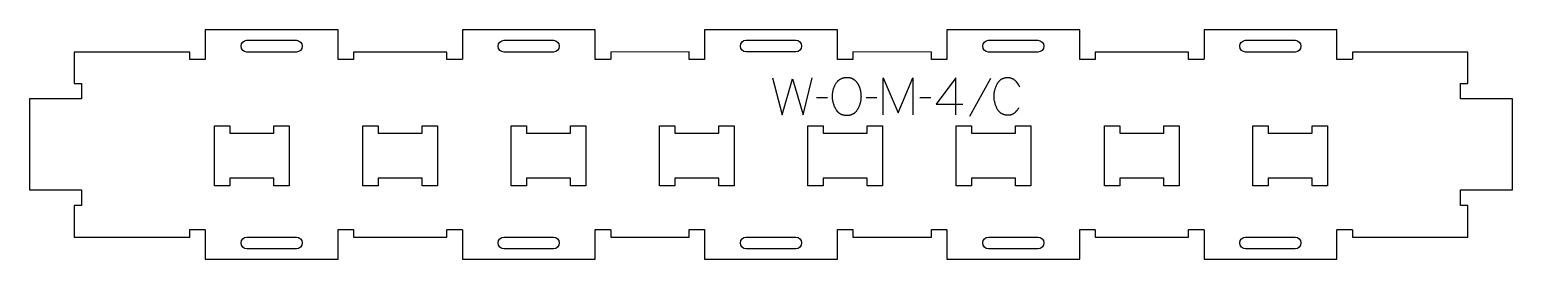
# Model space of a CAD drawing. Extents: x -600 to 600, y -93 to 93.
import ezdxf

# ---------------------------------------------------------------- set-up
doc = ezdxf.new("R2010")
doc.units = 0
for name, color, linetype in [('1_ANYTOOL_1MMDEEP_LABELS_S', 2, 'CONTINUOUS'), ('3_ANYTOOL_CUTTHROUGH_INSID', 4, 'CONTINUOUS'), ('4_ANYTOOL_CUTTHROUGH_OUTSI', 5, 'CONTINUOUS')]:
    doc.layers.add(name, color=color, linetype=linetype)

msp = doc.modelspace()

# ---------------------------------------------------------------- linework, layer by layer
at = {"layer": '1_ANYTOOL_1MMDEEP_LABELS_S'}
for p, q in [((177.6, 53.4), (160.5, 22.6)), ((45.6, 37.8), (36.9, 37.7)), ((85.7, 37.8), (76.9, 37.7)), ((129.2, 37.8), (120.4, 37.7)), ((133.5, 32.5), (155.2, 32.5))]:
    msp.add_line(p, q, dxfattribs=at)
for points in [[(1.3, 53.9), (9, 23.9), (17.4, 53), (25.9, 23.9), (33.4, 53.9)], [(90.8, 23.9), (90.8, 53.9), (102.8, 25.5), (114.8, 53.8), (114.8, 23.9)], [(149.4, 23.9), (149.5, 53.9), (133.5, 32.5)]]:
    msp.add_lwpolyline(points, dxfattribs=at)
msp.add_lwpolyline([(61.7, 54.2), (62.1, 54.2), (62.5, 54.2), (62.8, 54.2), (63, 54.2), (63.2, 54.1), (63.3, 54.1), (63.5, 54.1), (63.7, 54), (63.8, 54), (64, 54), (64.2, 53.9), (64.3, 53.9), (64.5, 53.9), (64.6, 53.8), (64.8, 53.8), (65, 53.7), (65.1, 53.6), (65.3, 53.6), (65.4, 53.5), (65.6, 53.5), (65.7, 53.4), (65.9, 53.3), (66, 53.2), (66.1, 53.2), (66.3, 53.1), (66.4, 53), (66.5, 52.9), (66.7, 52.8), (67.1, 52.5), (67.3, 52.3), (67.6, 52.2), (67.8, 51.9), (68.1, 51.7), (68.3, 51.5), (68.5, 51.3), (68.7, 51.1), (68.9, 50.8), (69.1, 50.6), (69.3, 50.3), (69.5, 50.1), (69.7, 49.8), (69.9, 49.6), (70.1, 49.3), (70.4, 48.7), (70.6, 48.4), (70.7, 48.1), (70.9, 47.8), (71, 47.5), (71.2, 47.2), (71.3, 46.9), (71.4, 46.6), (71.5, 46.3), (71.7, 46), (71.8, 45.7), (71.9, 45.3), (72, 45), (72.1, 44.7), (72.1, 44.3), (72.4, 43.3), (72.5, 42.6), (72.6, 42), (72.7, 41.3), (72.8, 40.6), (72.8, 40), (72.8, 39.3), (72.9, 38.7), (72.8, 38.1), (72.8, 37.4), (72.8, 36.8), (72.7, 36.2), (72.6, 35.5), (72.5, 34.9), (72.3, 34.3), (72.2, 33.6), (72, 33), (71.8, 32.3), (71.5, 31.7), (71.3, 31.1), (71, 30.4), (70.7, 29.8), (70.4, 29.2), (70.1, 28.5), (69.9, 28.2), (69.7, 27.9), (69.5, 27.6), (69.3, 27.3), (69.1, 27), (68.9, 26.8), (68.7, 26.5), (68.5, 26.3), (68.4, 26.2), (68.3, 26), (68.2, 25.9), (68, 25.8), (67.9, 25.7), (67.8, 25.6), (67.7, 25.5), (67.6, 25.4), (67.4, 25.3), (67.3, 25.2), (67.2, 25.1), (67.1, 25), (66.9, 24.9), (66.8, 24.9), (66.7, 24.8), (66.5, 24.7), (66.4, 24.6), (66.2, 24.5), (66.1, 24.5), (66, 24.4), (65.8, 24.3), (65.7, 24.3), (65.5, 24.2), (65.4, 24.1), (65.2, 24.1), (65.1, 24), (64.9, 24), (64.8, 23.9), (64.5, 23.8), (64.1, 23.7), (63.8, 23.7), (63.5, 23.6), (63.2, 23.5), (62.8, 23.5), (62.5, 23.5), (62.1, 23.4), (61.7, 23.4), (61.4, 23.4), (61, 23.4), (60.6, 23.4), (60.2, 23.5), (59.9, 23.5), (59.5, 23.5), (59.2, 23.6), (58.8, 23.7), (58.5, 23.7), (58.2, 23.8), (57.8, 23.9), (57.7, 24), (57.5, 24), (57.4, 24.1), (57.2, 24.1), (57.1, 24.2), (56.9, 24.3), (56.8, 24.3), (56.6, 24.4), (56.5, 24.5), (56.3, 24.6), (56.2, 24.6), (56, 24.7), (55.9, 24.8), (55.8, 24.9), (55.6, 25), (55.5, 25.1), (55.4, 25.1), (55.2, 25.2), (55.1, 25.3), (55, 25.4), (54.9, 25.5), (54.7, 25.6), (54.6, 25.8), (54.5, 25.9), (54.4, 26), (54.2, 26.1), (54.1, 26.2), (54, 26.3), (53.9, 26.5), (53.8, 26.6), (53.6, 26.8), (53.4, 27.1), (53.2, 27.4), (53, 27.7), (52.8, 28), (52.6, 28.3), (52.4, 28.6), (52.1, 29.2), (51.8, 29.9), (51.5, 30.5), (51.2, 31.2), (51, 31.8), (50.7, 32.5), (50.5, 33.1), (50.4, 33.8), (50.2, 34.4), (50.1, 35.1), (49.9, 35.7), (49.8, 36.4), (49.8, 37.1), (49.7, 37.7), (49.7, 38.4), (49.7, 39), (49.7, 39.7), (49.7, 40.4), (49.8, 41.1), (49.9, 41.8), (50, 42.4), (50.1, 43.1), (50.2, 43.7), (50.4, 44.4), (50.6, 45), (50.8, 45.7), (51, 46.3), (51.3, 46.9), (51.6, 47.6), (51.9, 48.2), (52.2, 48.8), (52.5, 49.4), (52.7, 49.7), (52.9, 50), (53.1, 50.2), (53.3, 50.5), (53.5, 50.8), (53.8, 51), (54, 51.3), (54.2, 51.5), (54.3, 51.6), (54.4, 51.7), (54.6, 51.8), (54.7, 51.9), (54.8, 52), (54.9, 52.1), (55.1, 52.2), (55.2, 52.3), (55.3, 52.4), (55.5, 52.5), (55.6, 52.6), (55.7, 52.7), (55.9, 52.8), (56, 52.9), (56.2, 52.9), (56.3, 53), (56.4, 53.1), (56.6, 53.2), (56.9, 53.3), (57.2, 53.4), (57.5, 53.5), (57.8, 53.7), (58.1, 53.8), (58.5, 53.8), (58.8, 53.9), (59.1, 54), (59.5, 54.1), (59.8, 54.1), (60.2, 54.2), (60.6, 54.2), (60.9, 54.2), (61.3, 54.2)], close=True, dxfattribs=at)
msp.add_lwpolyline([(201.3, 46.4, 0.131103), (197.5, 51.7), (197.3, 51.9), (197.2, 52), (197, 52.1), (196.8, 52.2), (196.7, 52.4), (196.5, 52.5), (196.3, 52.6), (196.2, 52.7), (196, 52.8), (195.8, 52.9), (195.6, 53), (195.5, 53), (195.3, 53.1), (195.1, 53.2), (194.9, 53.3), (194.7, 53.3), (194.5, 53.4), (194.3, 53.5), (194.1, 53.5), (193.9, 53.6), (193.7, 53.6), (193.5, 53.7), (193.3, 53.7), (193.1, 53.8), (192.9, 53.8), (192.7, 53.8), (192.5, 53.8), (192.3, 53.9), (192.1, 53.9), (191.8, 53.9), (191.6, 53.9), (191.4, 53.9), (191.1, 53.9), (190.7, 53.9), (190.4, 53.8), (190.1, 53.8), (189.7, 53.8), (189.4, 53.7), (189.1, 53.7), (188.8, 53.6), (188.5, 53.5), (188.2, 53.4), (187.9, 53.3), (187.6, 53.2), (187.4, 53.1), (187.2, 53), (187.1, 53), (186.9, 52.9), (186.8, 52.8), (186.7, 52.8), (186.5, 52.7), (186.4, 52.6), (186.3, 52.6), (186.2, 52.5), (186, 52.4), (185.9, 52.3), (185.8, 52.2), (185.5, 52), (185.3, 51.9), (185.1, 51.7), (184.8, 51.4), (184.6, 51.2), (184.4, 51), (184.2, 50.8), (184, 50.5), (183.8, 50.3), (183.6, 50), (183.4, 49.7), (183.2, 49.5), (183, 49.2), (182.7, 48.6), (182.4, 48), (182.1, 47.4), (181.8, 46.8), (181.6, 46.2), (181.3, 45.5), (181.1, 44.9), (181, 44.3), (180.8, 43.6), (180.6, 43), (180.5, 42.3), (180.4, 41.6), (180.4, 41), (180.3, 40.3), (180.3, 39.6), (180.3, 38.9), (180.3, 38.2), (180.3, 37.5), (180.4, 36.8), (180.4, 36.1), (180.5, 35.5), (180.7, 34.8), (180.8, 34.1), (181, 33.5), (181.2, 32.9), (181.4, 32.2), (181.6, 31.6), (181.8, 31), (182.1, 30.4), (182.4, 29.7), (182.7, 29.1), (183.1, 28.6), (183.3, 28.3), (183.5, 28), (183.6, 27.7), (183.8, 27.5), (184.1, 27.2), (184.3, 27), (184.5, 26.7), (184.7, 26.5), (184.9, 26.3), (185.2, 26.1), (185.4, 25.9), (185.6, 25.7), (185.8, 25.6), (185.9, 25.5), (186, 25.4), (186.2, 25.4), (186.3, 25.3), (186.4, 25.2), (186.6, 25.1), (186.7, 25.1), (187, 24.9), (187.2, 24.8), (187.5, 24.7), (187.8, 24.5), (188.1, 24.4), (188.4, 24.3), (188.7, 24.3), (189, 24.2), (189.4, 24.1), (189.7, 24), (190, 24), (190.3, 24), (190.7, 23.9), (191, 23.9), (191.4, 23.9), (191.7, 23.9), (192.1, 23.9), (192.5, 23.9), (192.7, 23.9), (192.9, 23.9), (193, 24), (193.2, 24), (193.4, 24), (193.6, 24), (193.8, 24.1), (193.9, 24.1), (194.1, 24.2), (194.3, 24.2), (194.4, 24.2), (194.6, 24.3), (194.8, 24.3), (194.9, 24.4), (195.1, 24.5), (195.2, 24.5), (195.4, 24.6), (195.5, 24.7), (195.7, 24.7), (195.8, 24.8), (196, 24.9), (196.1, 25), (196.3, 25), (196.4, 25.1), (196.6, 25.2), (196.7, 25.3), (196.8, 25.4), (197, 25.5), (197.2, 25.7), (197.5, 25.9), (197.7, 26.2), (198, 26.4), (198.2, 26.6), (198.5, 26.9), (198.7, 27.1), (198.9, 27.4), (199.2, 27.6), (199.4, 27.9), (199.6, 28.2), (199.8, 28.5), (200, 28.8), (200.2, 29.1), (200.4, 29.4), (200.6, 29.7)], format="xyb", dxfattribs=at)
at = {"layer": '3_ANYTOOL_CUTTHROUGH_INSID'}
for points in [[(-424, 74.7, -1), (-424, 84.2), (-384, 84.2, -1), (-384, 74.7)], [(-216, 74.7, -1), (-216, 84.2), (-176, 84.2, -1), (-176, 74.7)], [(-20, 74.8, -1), (-20, 84.3), (20, 84.3, -1), (20, 74.8)], [(176, 74.7, -1), (176, 84.2), (216, 84.2, -1), (216, 74.7)], [(384, 74.7, -1), (384, 84.2), (424, 84.2, -1), (424, 74.7)], [(-424, -74.8), (-384, -74.8, -1), (-384, -84.3), (-424, -84.3, -1)], [(-216, -74.8), (-176, -74.8, -1), (-176, -84.3), (-216, -84.3, -1)], [(-20, -74.8), (20, -74.8, -1), (20, -84.3), (-20, -84.3, -1)], [(176, -74.8), (216, -74.8, -1), (216, -84.3), (176, -84.3, -1)], [(384, -74.8), (424, -74.8, -1), (424, -84.3), (384, -84.3, -1)]]:
    msp.add_lwpolyline(points, format="xyb", close=True, dxfattribs=at)
for points in [[(-437.8, 9.2), (-402.3, 9.2), (-402.3, 15.2), (-389.8, 15.2), (-389.8, -33.3), (-402.3, -33.3), (-402.3, -27.3), (-437.8, -27.3), (-437.8, -33.3), (-450.3, -33.3), (-450.3, 15.2), (-437.8, 15.2)], [(-317.8, 9.2), (-282.3, 9.2), (-282.3, 15.2), (-269.8, 15.2), (-269.8, -33.3), (-282.3, -33.3), (-282.3, -27.3), (-317.8, -27.3), (-317.8, -33.3), (-330.3, -33.3), (-330.3, 15.2), (-317.8, 15.2)], [(-197.8, 9.2), (-162.3, 9.2), (-162.3, 15.2), (-149.8, 15.2), (-149.8, -33.3), (-162.3, -33.3), (-162.3, -27.3), (-197.8, -27.3), (-197.8, -33.3), (-210.3, -33.3), (-210.3, 15.2), (-197.8, 15.2)], [(-77.8, 9.2), (-42.3, 9.2), (-42.3, 15.2), (-29.8, 15.2), (-29.8, -33.3), (-42.3, -33.3), (-42.3, -27.3), (-77.8, -27.3), (-77.8, -33.3), (-90.3, -33.3), (-90.3, 15.2), (-77.8, 15.2)], [(42.2, 9.2), (77.7, 9.2), (77.7, 15.2), (90.2, 15.2), (90.2, -33.3), (77.7, -33.3), (77.7, -27.3), (42.2, -27.3), (42.2, -33.3), (29.7, -33.3), (29.7, 15.2), (42.2, 15.2)], [(162.2, 9.2), (197.7, 9.2), (197.7, 15.2), (210.2, 15.2), (210.2, -33.3), (197.7, -33.3), (197.7, -27.3), (162.2, -27.3), (162.2, -33.3), (149.7, -33.3), (149.7, 15.2), (162.2, 15.2)], [(282.2, 9.2), (317.7, 9.2), (317.7, 15.2), (330.2, 15.2), (330.2, -33.3), (317.7, -33.3), (317.7, -27.3), (282.2, -27.3), (282.2, -33.3), (269.7, -33.3), (269.7, 15.2), (282.2, 15.2)], [(402.2, 9.2), (437.7, 9.2), (437.7, 15.2), (450.2, 15.2), (450.2, -33.3), (437.7, -33.3), (437.7, -27.3), (402.2, -27.3), (402.2, -33.3), (389.7, -33.3), (389.7, 15.2), (402.2, 15.2)]]:
    msp.add_lwpolyline(points, close=True, dxfattribs=at)
at = {"layer": '4_ANYTOOL_CUTTHROUGH_OUTSI'}
msp.add_lwpolyline([(-470.2, 74.7), (-563.7, 74.7), (-563.7, 49.3), (-558, 49.3, -0.414214), (-557.8, 49), (-557.8, 37, -0.414214), (-558, 36.8), (-599.8, 36.8), (-599.8, -36.7), (-558, -36.7, -0.414214), (-557.8, -37), (-557.8, -49, -0.414214), (-558, -49.3), (-563.7, -49.3), (-563.7, -74.8), (-470.2, -74.8), (-470.2, -69, -0.414214), (-470, -68.8), (-458, -68.8, -0.414214), (-457.7, -69), (-457.7, -92.8), (-350.2, -92.8), (-350.2, -69, -0.414214), (-350, -68.8), (-338, -68.8, -0.414214), (-337.7, -69), (-337.7, -74.8), (-262.2, -74.8), (-262.2, -69, -0.414214), (-262, -68.8), (-250, -68.8, -0.414214), (-249.7, -69), (-249.7, -92.8), (-142.2, -92.8), (-142.2, -69, -0.414214), (-142, -68.8), (-130, -68.8, -0.414214), (-129.7, -69), (-129.7, -74.8), (-66.2, -74.8), (-66.2, -69, -0.414214), (-66, -68.8), (-54, -68.8, -0.414214), (-53.7, -69), (-53.7, -92.8), (53.8, -92.8), (53.8, -69, -0.414214), (54, -68.8), (66, -68.8, -0.414214), (66.2, -69), (66.2, -74.8), (129.8, -74.8), (129.8, -69, -0.414214), (130, -68.8), (142, -68.8, -0.414214), (142.3, -69), (142.3, -92.8), (249.8, -92.8), (249.8, -69, -0.414214), (250, -68.8), (262, -68.8, -0.414214), (262.3, -69), (262.3, -74.8), (337.8, -74.8), (337.8, -69, -0.414214), (338, -68.8), (350, -68.8, -0.414214), (350.3, -69), (350.3, -92.8), (457.8, -92.8), (457.8, -69, -0.414214), (458, -68.8), (470, -68.8, -0.414214), (470.3, -69), (470.3, -74.8), (563.7, -74.8), (563.7, -49.3), (558, -49.3, -0.414214), (557.8, -49), (557.8, -37, -0.414214), (558, -36.7), (599.8, -36.7), (599.8, 36.8), (558, 36.8, -0.414214), (557.8, 37), (557.8, 49, -0.414214), (558, 49.3), (563.7, 49.3), (563.7, 74.7), (470.3, 74.7), (470.3, 69, -0.414214), (470, 68.7), (458, 68.7, -0.414214), (457.8, 69), (457.8, 92.7), (350.3, 92.7), (350.3, 69, -0.414214), (350, 68.7), (338, 68.7, -0.414214), (337.8, 69), (337.8, 74.7), (262.3, 74.7), (262.3, 69, -0.414214), (262, 68.7), (250, 68.7, -0.414214), (249.8, 69), (249.8, 92.7), (142.3, 92.7), (142.3, 69, -0.414214), (142, 68.7), (130, 68.7, -0.414214), (129.8, 69), (129.8, 74.7), (66.2, 74.8), (66.2, 69, -0.414214), (66, 68.8), (54, 68.8, -0.414214), (53.8, 69), (53.8, 92.8), (-53.7, 92.8), (-53.7, 69, -0.414214), (-54, 68.8), (-66, 68.8, -0.414214), (-66.2, 69), (-66.2, 74.8), (-129.7, 74.7), (-129.7, 69, -0.414214), (-130, 68.7), (-142, 68.7, -0.414214), (-142.2, 69), (-142.2, 92.7), (-249.7, 92.7), (-249.7, 69, -0.414214), (-250, 68.7), (-262, 68.7, -0.414214), (-262.2, 69), (-262.2, 74.7), (-337.7, 74.7), (-337.7, 69, -0.414214), (-338, 68.7), (-350, 68.7, -0.414214), (-350.2, 69), (-350.2, 92.7), (-457.7, 92.7), (-457.7, 69, -0.414214), (-458, 68.7), (-470, 68.7, -0.414214), (-470.2, 69)], format="xyb", close=True, dxfattribs=at)

doc.saveas('drawing.dxf')
